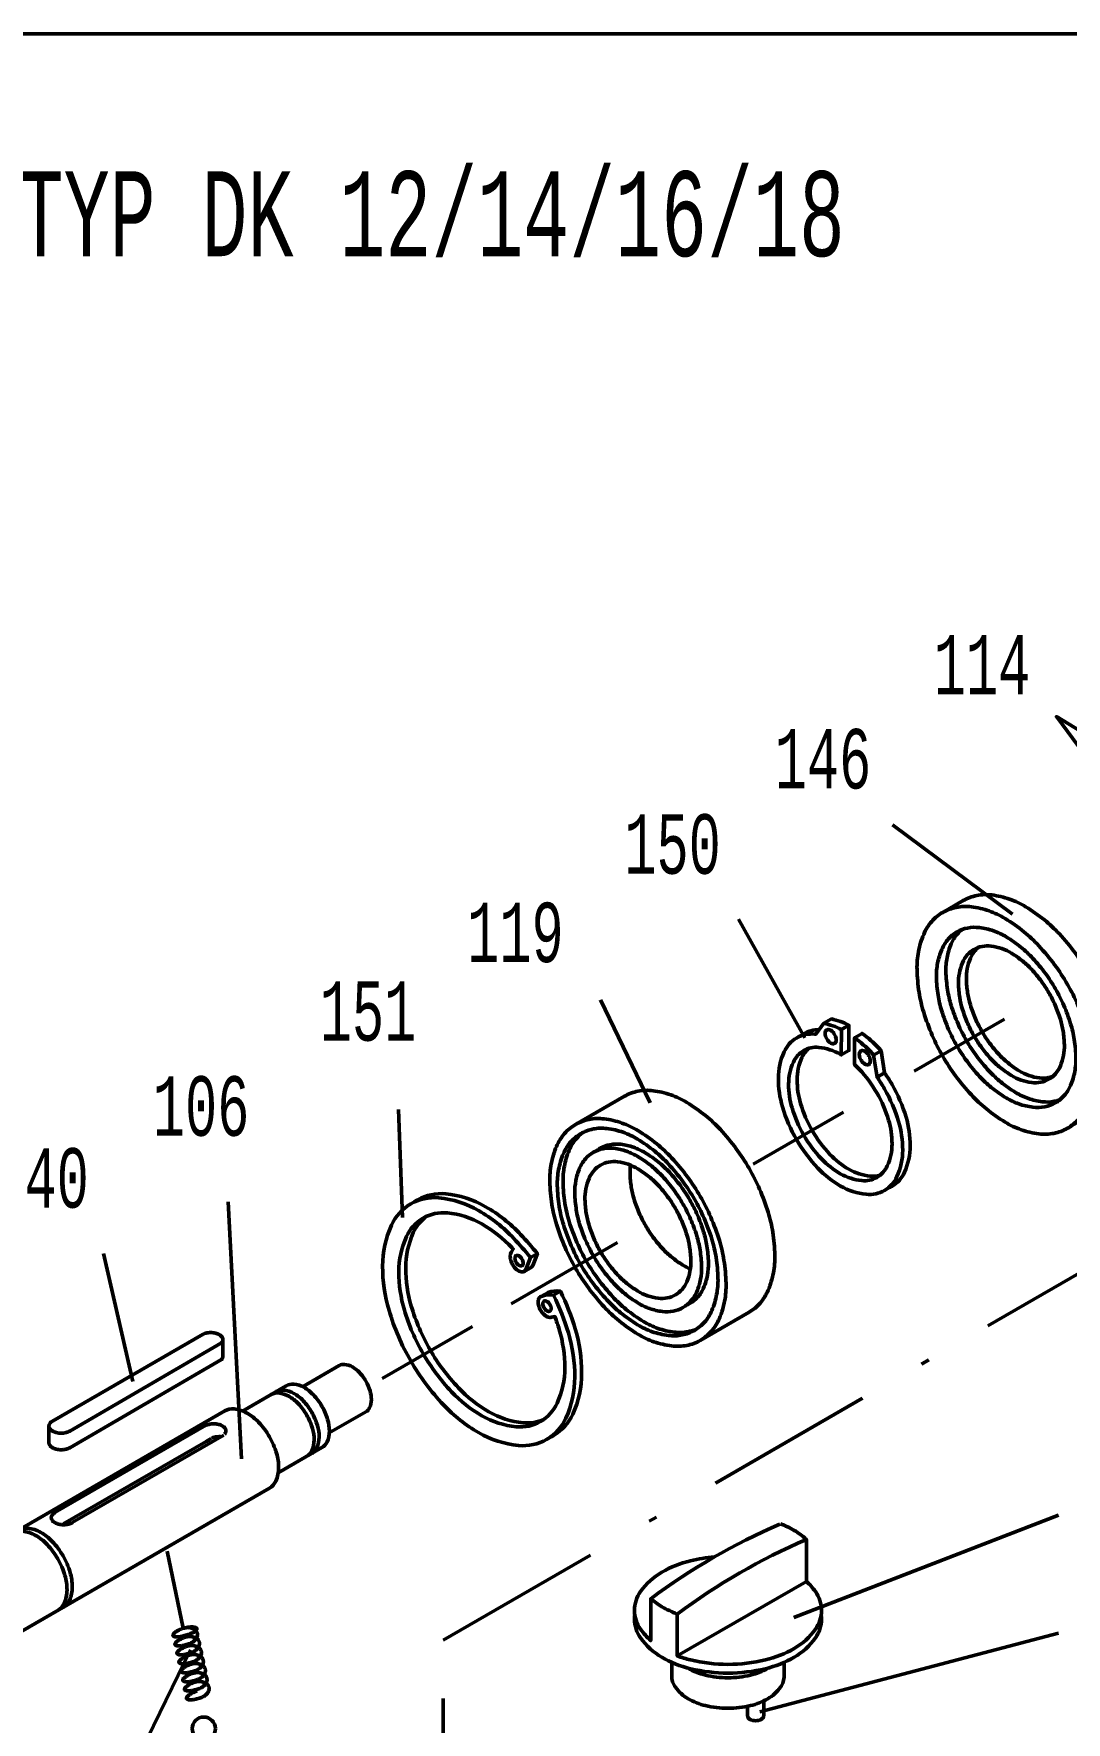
# Model space of a CAD drawing. Extents: x -99 to 181, y -251 to 146.
# Drawn here: x -5.7 to 55, y 46.3 to 145.7 of the extents above; entities that cross this region are included whole.
import ezdxf

# ---------------------------------------------------------------- set-up
doc = ezdxf.new("R2010")
doc.units = 0
doc.linetypes.add('STRICHPUNKT2', pattern=[18.5, 10, -4, 0.5, -4])
doc.layers.get('0').update_dxf_attribs({"linetype": 'CONTINUOUS'})
doc.layers.add('LE_ALL', color=7, linetype='CONTINUOUS', lineweight=50)
doc.layers.add('TXT_ALL', color=7, linetype='CONTINUOUS')
doc.styles.add('MONOTXT', font='monotxt.shx')

# ---------------------------------------------------------------- blocks, each defined once
blk = doc.blocks.new('140_00003', base_point=(4.226, 69.146))
at = {"layer": 'LE_ALL', "color": 2}
for points in [[(4.226, 69.146), (-4.636, 64.027, 0.106617), (-4.801, 63.878, 0.156851), (-4.848, 63.732, 0.156851), (-4.801, 63.586, 0.106617), (-4.636, 63.436, 0.072341), (-4.415, 63.348, 0.058752), (-4.125, 63.314, 0.058752), (-3.835, 63.348, 0.072341), (-3.614, 63.436), (5.313, 68.627, 0.02637), (5.348, 68.671, 0.156851), (5.395, 68.817, 0.156851), (5.348, 68.963, 0.106617), (5.183, 69.112, 0.072341), (4.962, 69.2, 0.058752), (4.672, 69.234, 0.058752), (4.381, 69.2, 0.049715), (4.226, 69.146)], [(-4.848, 63.732), (-4.848, 62.751, 0.156851), (-4.801, 62.606, 0.106617), (-4.636, 62.456, 0.072341), (-4.415, 62.368, 0.058752), (-4.125, 62.334, 0.058752), (-3.835, 62.368, 0.072341), (-3.614, 62.456), (5.313, 67.647, 0.02637), (5.348, 67.691, 0.156851), (5.395, 67.837), (5.395, 68.817)]]:
    blk.add_lwpolyline(points, format="xyb", dxfattribs=at)
blk = doc.blocks.new('ELI_00005', base_point=(-43.87, 36.632))
at = {"layer": 'LE_ALL', "color": 2}
for points in [[(-43.87, 36.632, 0.058572), (-44.02, 36.394, 0.084325), (-44.219, 35.66, 0.070818), (-44.178, 34.76, 0.084461), (-43.528, 33.007, 0.084461), (-42.335, 31.567, 0.070818), (-41.576, 31.082, 0.084325), (-40.841, 30.888, 0.118668), (-40.283, 30.97)], [(-43.66, 36.64, 0.012769), (-43.688, 36.585, 0.084325), (-43.887, 35.852, 0.070818), (-43.846, 34.952, 0.084461), (-43.196, 33.199, 0.084461), (-42.003, 31.759, 0.070818), (-41.244, 31.274, 0.084325), (-40.509, 31.079, 0.057105), (-40.235, 31.086)], [(-43.428, 36.612, 0.064456), (-43.555, 36.043, 0.070818), (-43.514, 35.144, 0.084461), (-42.864, 33.39, 0.084461), (-41.671, 31.951, 0.070818), (-40.912, 31.466, 0.084325), (-40.178, 31.271)], [(-43.171, 36.556, 0.035821), (-43.223, 36.235, 0.070818), (-43.182, 35.335, 0.084461), (-42.532, 33.582, 0.084461), (-41.339, 32.142, 0.070818), (-40.58, 31.657, 0.053653), (-40.119, 31.505)], [(-42.888, 36.46, 0.003662), (-42.891, 36.427, 0.070818), (-42.85, 35.527, 0.084461), (-42.2, 33.774, 0.084461), (-41.007, 32.334, 0.070818), (-40.248, 31.849, 0.019799), (-40.082, 31.781)]]:
    blk.add_lwpolyline(points, format="xyb", dxfattribs=at)
at = {"layer": 'LE_ALL'}
for centre, radius, start, end in [((-41.929, 36.462), 1.204, 141.79702, 145.19101), ((-40.633, 36.209), 2.271, 157.38412, 157.85435), ((-40.068, 32.473), 1.206, -69.22281, -68.13546)]:
    blk.add_arc(centre, radius, start, end, dxfattribs=at)
blk = doc.blocks.new('ELIPS_00006', base_point=(-14.613, 51.371))
at = {"layer": 'LE_ALL', "color": 2}
blk.add_lwpolyline([(-14.613, 51.371, 0.084325), (-14.383, 51.602, 0.154833), (-14.288, 51.9, 0.154833), (-14.383, 52.198, 0.084325), (-14.613, 52.429, 0.070818), (-14.955, 52.606, 0.084461), (-15.745, 52.741, 0.084461), (-16.535, 52.606, 0.070818), (-16.878, 52.429, 0.084325), (-17.108, 52.198, 0.154833), (-17.202, 51.9, 0.154833), (-17.108, 51.602, 0.084325), (-16.878, 51.371, 0.070818), (-16.535, 51.193, 0.084461), (-15.745, 51.059, 0.084461), (-14.956, 51.194, 0.048497), (-14.715, 51.304, 0.022245), (-14.613, 51.371)], format="xyb", dxfattribs=at)
blk = doc.blocks.new('106_00004', base_point=(-44.705, 32.317))
at = {"layer": 'LE_ALL', "color": 2}
for p, q in [((-17.553, 50.569), (-17.632, 50.524)), ((-23.28, 45.257), (-26.395, 43.459))]:
    blk.add_line(p, q, dxfattribs=at)
for points in [[(11.656, 63.323), (13.806, 64.564, 0.156851), (14.03, 64.811, 0.106617), (14.132, 65.285, 0.072341), (14.057, 65.797, 0.058752), (13.806, 66.381, 0.058752), (13.425, 66.891, 0.072341), (13.019, 67.212, 0.106617), (12.558, 67.36, 0.156851), (12.232, 67.29), (10.082, 66.048)], [(8.652, 60.983), (11.225, 62.469, 0.156851), (11.523, 62.798, 0.106617), (11.659, 63.429, 0.072341), (11.56, 64.112, 0.058752), (11.225, 64.891, 0.058752), (10.718, 65.571, 0.072341), (10.176, 65.999, 0.106617), (9.561, 66.196, 0.156851), (9.127, 66.102), (6.554, 64.617)], [(10.33, 61.952, 0.156851), (10.628, 62.281, 0.106617), (10.764, 62.912, 0.072341), (10.665, 63.595, 0.058752), (10.33, 64.374, 0.058752), (9.822, 65.054, 0.072341), (9.281, 65.482, 0.106617), (8.666, 65.679, 0.156851), (8.232, 65.586)], [(10.624, 62.121, 0.156851), (10.922, 62.451, 0.106617), (11.058, 63.082, 0.072341), (10.959, 63.765, 0.058752), (10.624, 64.544, 0.058752), (10.116, 65.224, 0.072341), (9.575, 65.651, 0.106617), (8.96, 65.849, 0.156851), (8.526, 65.755)], [(-6.545, 51.604), (8.132, 60.077, 0.156851), (8.505, 60.489, 0.106617), (8.675, 61.278, 0.072341), (8.551, 62.131, 0.058752), (8.132, 63.105, 0.058752), (7.498, 63.955, 0.072341), (6.821, 64.49, 0.106617), (6.053, 64.737, 0.156851), (5.509, 64.62), (-9.167, 56.146)], [(5.489, 63.258, 0.02637), (5.524, 63.301, 0.156851), (5.571, 63.447, 0.156851), (5.524, 63.593, 0.106617), (5.359, 63.742, 0.072341), (5.138, 63.83, 0.058752), (4.848, 63.864, 0.058752), (4.558, 63.83, 0.049715), (4.403, 63.776), (-4.496, 58.639, 0.106617), (-4.661, 58.49, 0.156851), (-4.707, 58.344, 0.156851), (-4.661, 58.198, 0.106617), (-4.496, 58.049, 0.072341), (-4.275, 57.961, 0.058752), (-3.984, 57.926, 0.058752), (-3.694, 57.961, 0.072341), (-3.473, 58.049), (5.445, 63.198)], [(5.283, 63.104, 0.021559), (5.176, 63.109, 0.058752), (4.885, 63.074, 0.049715), (4.73, 63.021)], [(-4.015, 53.064, 0.156851), (-3.642, 53.476, 0.106617), (-3.472, 54.265, 0.072341), (-3.596, 55.118, 0.058752), (-4.015, 56.092, 0.058752), (-4.649, 56.942, 0.072341), (-5.326, 57.477, 0.106617), (-6.094, 57.724, 0.156851), (-6.638, 57.606)], [(-4.322, 52.887, 0.156851), (-3.949, 53.299, 0.106617), (-3.779, 54.087, 0.072341), (-3.903, 54.941, 0.058752), (-4.322, 55.915, 0.058752), (-4.956, 56.765, 0.072341), (-5.634, 57.299, 0.106617), (-6.402, 57.546, 0.156851), (-6.945, 57.429)], [(-8.558, 49.909), (-7.115, 50.742, 0.156851), (-6.677, 51.227, 0.106617), (-6.477, 52.154, 0.072341), (-6.623, 53.157, 0.058752), (-7.115, 54.303, 0.058752), (-7.861, 55.302, 0.072341), (-8.657, 55.93, 0.106617), (-9.56, 56.22, 0.156851), (-10.198, 56.083), (-12.004, 55.04)], [(-7.464, 50.541, 0.156851), (-7.026, 51.025, 0.106617), (-6.826, 51.952, 0.072341), (-6.972, 52.956, 0.058752), (-7.464, 54.101, 0.058752), (-8.21, 55.1, 0.072341), (-9.006, 55.728, 0.106617), (-9.909, 56.019, 0.156851), (-10.548, 55.881)], [(-17.519, 43.52), (-9.552, 48.119, 0.156851), (-8.996, 48.733, 0.106617), (-8.743, 49.908, 0.072341), (-8.928, 51.18, 0.058752), (-9.552, 52.631, 0.058752), (-10.497, 53.897, 0.072341), (-11.505, 54.693, 0.106617), (-12.65, 55.061, 0.156851), (-13.459, 54.887), (-21.405, 50.299)], [(-8.989, 48.749, 0.073575), (-8.785, 49.065, 0.106617), (-8.545, 50.182, 0.072341), (-8.72, 51.39, 0.058752), (-9.313, 52.769, 0.058752), (-10.211, 53.971, 0.072341), (-11.169, 54.728, 0.106617), (-12.256, 55.077, 0.073575), (-12.632, 55.059)], [(-26.147, 35.534), (-25.46, 35.931), (-21.658, 38.126, 0.156851), (-20.732, 39.148, 0.106617), (-20.31, 41.105, 0.072341), (-20.618, 43.224, 0.058752), (-21.658, 45.641, 0.058752), (-23.232, 47.751, 0.072341), (-24.912, 49.077, 0.106617), (-26.819, 49.69, 0.156851), (-28.167, 49.399), (-32.656, 46.808, 0.156851), (-33.581, 45.786, 0.083227), (-33.983, 44.268)], [(-20.313, 41.319), (-18.239, 42.547, 0.156851), (-17.614, 43.236, 0.106617), (-17.33, 44.556, 0.072341), (-17.538, 45.985, 0.058752), (-18.239, 47.615, 0.058752), (-19.3, 49.038, 0.072341), (-20.434, 49.932, 0.106617), (-21.719, 50.346, 0.156851), (-22.628, 50.15), (-24.703, 48.952)], [(-18.987, 42.115, 0.156851), (-18.363, 42.804, 0.106617), (-18.078, 44.124, 0.072341), (-18.286, 45.553, 0.058752), (-18.987, 47.183, 0.058752), (-20.048, 48.606, 0.072341), (-21.182, 49.5, 0.106617), (-22.468, 49.914, 0.156851), (-23.377, 49.718)], [(-18.713, 42.273, 0.156851), (-18.089, 42.962, 0.106617), (-17.804, 44.282, 0.072341), (-18.012, 45.711, 0.058752), (-18.713, 47.342, 0.058752), (-19.775, 48.764, 0.072341), (-20.908, 49.658, 0.106617), (-22.194, 50.072, 0.156851), (-23.103, 49.876)], [(-29.31, 48.739), (-23.28, 45.257, 0.048067), (-24.606, 46.957, 0.072341), (-26.287, 48.283, 0.106617), (-28.193, 48.897, 0.156851), (-29.541, 48.606)], [(-27.865, 36.259), (-26.395, 35.411, 0.030808), (-26.147, 35.534, 0.156851), (-25.221, 36.556, 0.106617), (-24.799, 38.514, 0.072341), (-25.107, 40.632, 0.058752), (-26.147, 43.05, 0.010655), (-26.395, 43.459), (-32.478, 46.971)], [(-32.69, 33.457), (-26.946, 36.797, 0.156851), (-26.235, 37.582, 0.106617), (-25.91, 39.086, 0.072341), (-26.147, 40.713, 0.058752), (-26.946, 42.57, 0.058752), (-28.155, 44.191, 0.072341), (-29.446, 45.21, 0.106617), (-30.911, 45.681, 0.156851), (-31.946, 45.457), (-37.84, 42.033)], [(-33.806, 33.185), (-33.578, 33.184, 0.122777), (-32.773, 33.415, 0.156851), (-32.062, 34.2, 0.106617), (-31.738, 35.704, 0.072341), (-31.974, 37.331, 0.058752), (-32.773, 39.188, 0.058752), (-33.982, 40.809, 0.072341), (-35.273, 41.828, 0.106617), (-36.738, 42.299, 0.156851), (-37.774, 42.075, 0.122777), (-38.376, 41.494), (-38.553, 41.276)], [(-35.937, 31.704, 0.079113), (-35.429, 31.899, 0.156851), (-34.718, 32.684, 0.106617), (-34.394, 34.188, 0.072341), (-34.631, 35.815, 0.058752), (-35.429, 37.672, 0.058752), (-36.638, 39.293, 0.072341), (-37.929, 40.312, 0.106617), (-39.394, 40.783, 0.156851), (-40.43, 40.559, 0.079113), (-40.852, 40.217)], [(-35.022, 32.225, 0.075827), (-34.536, 32.415, 0.156851), (-33.825, 33.2, 0.106617), (-33.5, 34.704, 0.072341), (-33.737, 36.331, 0.058752), (-34.536, 38.188, 0.058752), (-35.745, 39.809, 0.072341), (-37.036, 40.827, 0.106617), (-38.501, 41.298, 0.156851), (-39.536, 41.075, 0.075827), (-39.944, 40.749)], [(-33.559, 34.326, 0.029627), (-33.482, 34.471, 0.106617), (-33.222, 35.676, 0.072341), (-33.412, 36.98, 0.058752), (-34.052, 38.468, 0.058752), (-35.02, 39.766, 0.072341), (-36.055, 40.582, 0.106617), (-37.228, 40.959, 0.029627), (-37.392, 40.966)], [(-36.894, 31.162, 0.082922), (-36.36, 31.361, 0.156851), (-35.649, 32.147, 0.106617), (-35.324, 33.65, 0.072341), (-35.561, 35.278, 0.058752), (-36.36, 37.135, 0.058752), (-37.569, 38.756, 0.072341), (-38.86, 39.774, 0.106617), (-40.325, 40.245, 0.156851), (-41.36, 40.022, 0.082922), (-41.8, 39.66)], [(-38.909, 30.013, 0.088677), (-38.337, 30.22, 0.156851), (-37.625, 31.005, 0.106617), (-37.301, 32.509, 0.072341), (-37.538, 34.137, 0.058752), (-38.337, 35.994, 0.058752), (-39.546, 37.614, 0.072341), (-40.837, 38.633, 0.106617), (-42.301, 39.104, 0.156851), (-43.337, 38.881, 0.088677), (-43.802, 38.488)], [(-37.885, 30.596, 0.085538), (-37.334, 30.799, 0.156851), (-36.622, 31.584, 0.106617), (-36.298, 33.088, 0.072341), (-36.535, 34.716, 0.058752), (-37.334, 36.573, 0.058752), (-38.542, 38.193, 0.072341), (-39.834, 39.212, 0.106617), (-41.298, 39.683, 0.156851), (-42.334, 39.46, 0.085538), (-42.785, 39.084)], [(-41.635, 29.705), (-40.61, 29.423, 0.013766), (-40.41, 29.397, 0.156851), (-39.375, 29.621, 0.156851), (-38.664, 30.406, 0.106617), (-38.339, 31.91, 0.072341), (-38.576, 33.537, 0.058752), (-39.375, 35.395, 0.058752), (-40.584, 37.015, 0.072341), (-41.875, 38.034, 0.106617), (-43.339, 38.505, 0.156851), (-44.375, 38.281, 0.156851), (-45.086, 37.496, 0.020143), (-45.196, 37.224), (-45.446, 36.293)], [(-44.705, 32.317, 0.058752), (-43.683, 30.948, 0.072341), (-42.592, 30.087, 0.106617), (-41.355, 29.689, 0.156851), (-40.48, 29.878, 0.156851), (-39.879, 30.541, 0.106617), (-39.605, 31.812, 0.072341), (-39.805, 33.187, 0.058752), (-40.48, 34.757, 0.058752), (-41.501, 36.126, 0.072341), (-42.592, 36.987, 0.106617), (-43.83, 37.385, 0.156851), (-44.705, 37.196, 0.156851), (-45.306, 36.532, 0.106617), (-45.58, 35.262, 0.072341), (-45.38, 33.886, 0.058752), (-44.705, 32.317)], [(-44.33, 32.407, 0.058752), (-43.477, 31.265, 0.072341), (-42.567, 30.546, 0.106617), (-41.534, 30.214, 0.156851), (-40.804, 30.372, 0.156851), (-40.303, 30.925, 0.106617), (-40.074, 31.985, 0.072341), (-40.241, 33.133, 0.058752), (-40.804, 34.442, 0.058752), (-41.656, 35.585, 0.072341), (-42.567, 36.303, 0.106617), (-43.599, 36.635, 0.156851), (-44.33, 36.478, 0.156851), (-44.831, 35.924, 0.106617), (-45.06, 34.864, 0.072341), (-44.893, 33.716, 0.058752), (-44.33, 32.407)], [(-42.118, 36.002, 0.038638), (-41.987, 35.394, 0.058752), (-41.424, 34.085, 0.058752), (-40.571, 32.942, 0.038638), (-40.11, 32.525)]]:
    blk.add_lwpolyline(points, format="xyb", dxfattribs=at)
blk.add_lwpolyline([(-4.014, 57.97), (4.403, 62.829), (4.697, 62.999)], dxfattribs=at)
for centre, radius, start, end in [((-17.254, 51.006), 0.688, 144.34246, 150.30743), ((-14.262, 51.249), 0.688, 34.27384, 35.6558), ((-15.106, 45.062), 0.13, -130.72901, -66.47928)]:
    blk.add_arc(centre, radius, start, end, dxfattribs=at)
for name, p in [('ELIPS_00006', (-14.613, 51.371)), ('ELI_00005', (-43.87, 36.632))]:
    blk.add_blockref(name, p)
blk = doc.blocks.new('DK12_4_00002', base_point=(90.112, 110.069))
at = {"layer": 'LE_ALL', "color": 2}
blk.add_lwpolyline([(65.715, 98.596), (54.453, 105.478), (61.158, 96.409)], dxfattribs=at)
for name, p in [('140_00003', (4.226, 69.146)), ('106_00004', (-44.705, 32.317))]:
    blk.add_blockref(name, p)
at = {"layer": 'TXT_ALL', "style": 'MONOTXT', "width": 0.625}
blk.add_text('DIAMANT-KERNBOHRMASCHINE TYP DK 12/14/16/18', height=5, dxfattribs=at).set_placement((-74.298, 132.571))
at = {"layer": 'TXT_ALL', "color": 2, "style": 'MONOTXT', "width": 0.625}
blk.add_text('114', height=3.5, dxfattribs=at).set_placement((47.233, 106.785))
blk = doc.blocks.new('151_00015', base_point=(24.298, 70.686))
at = {"layer": 'LE_ALL', "color": 2}
for points in [[(16.656, 76.912, -0.021163), (16.854, 77.037, -0.156851), (18.511, 77.395, -0.106617), (20.854, 76.641, -0.072341), (22.919, 75.011, -0.016615), (23.904, 73.88), (23.499, 73.646, 0.016615), (22.514, 74.777, 0.072341), (20.448, 76.407, 0.106617), (18.105, 77.161, 0.156851), (16.449, 76.803, 0.156851), (15.311, 75.547, 0.106617), (14.792, 73.141, 0.072341), (15.171, 70.537, 0.058752), (16.449, 67.566, 0.058752), (18.383, 64.974, 0.072341), (20.448, 63.344, 0.106617), (22.791, 62.59, 0.156851), (24.448, 62.948, 0.156851), (25.586, 64.204, 0.106617), (26.105, 66.61, 0.072341), (25.726, 69.214, 0.043245), (24.852, 71.432, 0.130098), (24.133, 71.363, 0.049247), (24.09, 71.344, 0.156851), (23.993, 71.236, 0.106617), (23.948, 71.03, 0.072341), (23.981, 70.806, 0.058752), (24.09, 70.551, 0.058752), (24.256, 70.329, 0.072341), (24.434, 70.189, 0.106617), (24.635, 70.124, 0.100613), (24.729, 70.134), (24.937, 70.175, -0.016876), (25.192, 69.411, -0.072341), (25.519, 67.162, -0.106617), (25.071, 65.084, -0.156851), (24.089, 64, -0.156851), (22.658, 63.691, -0.106617), (20.634, 64.342, -0.072341), (18.85, 65.749, -0.058752), (17.18, 67.988, -0.058752), (16.076, 70.554, -0.072341), (15.749, 72.803, -0.106617), (16.197, 74.881, -0.156851), (17.18, 75.966, -0.156851), (18.611, 76.274, -0.106617), (20.634, 75.624, -0.072341), (22.418, 74.216, -0.001866), (22.479, 74.151), (22.377, 73.962, 0.057757), (22.349, 73.915, 0.106617), (22.304, 73.709, 0.072341), (22.337, 73.485, 0.058752), (22.446, 73.23, 0.058752), (22.612, 73.008, 0.072341), (22.789, 72.868, 0.106617), (22.991, 72.803, 0.156851), (23.133, 72.834, 0.156851), (23.23, 72.942, 0.000684), (23.234, 72.949), (23.499, 73.646)], [(17.388, 76.073, 0.131828), (16.602, 75.115, 0.106617), (16.154, 73.037, 0.072341), (16.481, 70.788, 0.058752), (17.585, 68.222, 0.058752), (19.255, 65.983, 0.072341), (21.04, 64.576, 0.106617), (23.063, 63.925, 0.131828), (24.286, 64.126)], [(22.654, 73.365, 0.058752), (22.737, 73.253, 0.072341), (22.825, 73.183, 0.106617), (22.926, 73.151, 0.156851), (22.997, 73.166, 0.156851), (23.046, 73.22, 0.106617), (23.068, 73.324, 0.072341), (23.052, 73.435, 0.058752), (22.997, 73.563, 0.058752), (22.914, 73.674, 0.072341), (22.825, 73.744, 0.106617), (22.725, 73.776, 0.156851), (22.654, 73.761, 0.156851), (22.605, 73.707, 0.106617), (22.583, 73.604, 0.072341), (22.599, 73.492, 0.058752), (22.654, 73.365)], [(23.124, 72.824), (23.455, 73.015, 0.109564), (23.639, 73.183), (23.904, 73.88)], [(25.258, 71.666, 0.130098), (24.538, 71.597), (24.141, 71.368)], [(24.646, 63.073, 0.021163), (24.853, 63.182, 0.156851), (25.991, 64.438, 0.106617), (26.51, 66.844, 0.072341), (26.132, 69.448, 0.043245), (25.258, 71.666), (24.852, 71.432)], [(24.298, 70.686, 0.058752), (24.381, 70.574, 0.072341), (24.47, 70.504, 0.106617), (24.57, 70.472, 0.156851), (24.641, 70.487, 0.156851), (24.69, 70.541, 0.106617), (24.712, 70.644, 0.072341), (24.696, 70.756, 0.058752), (24.641, 70.884, 0.058752), (24.558, 70.995, 0.072341), (24.47, 71.065, 0.106617), (24.369, 71.097, 0.156851), (24.298, 71.082, 0.156851), (24.249, 71.028, 0.106617), (24.227, 70.925, 0.072341), (24.243, 70.813, 0.058752), (24.298, 70.686)]]:
    blk.add_lwpolyline(points, format="xyb", dxfattribs=at)
blk = doc.blocks.new('135_00016', base_point=(3.888, 48.138))
at = {"layer": 'LE_ALL', "color": 2}
for points in [[(3.497, 51.516, 0.041626), (3.696, 51.611, 0.08357), (3.85, 51.739, 0.241642), (3.867, 51.81, 0.241642), (3.82, 51.865, 0.08357), (3.624, 51.908, 0.041626), (3.403, 51.901, 0.030633), (3.109, 51.848, 0.001972), (3.09, 51.843, 0.001972), (3.072, 51.837, 0.030633), (2.794, 51.723, 0.041626), (2.604, 51.611, 0.08357), (2.462, 51.47, 0.241642), (2.452, 51.398, 0.241642), (2.504, 51.347, 0.08357), (2.703, 51.321, 0.041626), (2.922, 51.348, 0.030633), (3.211, 51.427, 0.030633), (3.497, 51.516)], [(3.206, 51.315, 0.001972), (3.188, 51.309, 0.030633), (2.911, 51.195, 0.041626), (2.721, 51.083, 0.08357), (2.579, 50.941, 0.241642), (2.568, 50.869, 0.241642), (2.621, 50.818, 0.08357), (2.82, 50.793, 0.041626), (3.039, 50.82, 0.030633), (3.328, 50.899, 0.067786), (3.584, 51.002, 0.081471), (3.773, 51.154, 0.10696), (3.886, 51.355, 0.136229), (3.892, 51.538, 0.136229), (3.803, 51.697, 0.10696), (3.609, 51.823, 0.081471), (3.372, 51.872, 0.069569), (3.09, 51.843, 0.008733), (3.055, 51.834)], [(3.323, 50.786, 0.001972), (3.305, 50.78, 0.030633), (3.028, 50.667, 0.041626), (2.838, 50.554, 0.08357), (2.696, 50.413, 0.241642), (2.685, 50.341, 0.241642), (2.737, 50.29, 0.08357), (2.936, 50.265, 0.041626), (3.155, 50.291, 0.030633), (3.444, 50.37, 0.067786), (3.701, 50.473, 0.081471), (3.889, 50.626, 0.10696), (4.003, 50.827, 0.136229), (4.009, 51.009, 0.136229), (3.92, 51.169, 0.10696), (3.726, 51.295, 0.081471), (3.488, 51.343, 0.069569), (3.206, 51.315, 0.008733), (3.172, 51.306)], [(3.44, 50.258, 0.001972), (3.421, 50.252, 0.030633), (3.144, 50.138, 0.041626), (2.954, 50.026, 0.08357), (2.812, 49.884, 0.241642), (2.802, 49.812, 0.241642), (2.854, 49.762, 0.08357), (3.053, 49.736, 0.041626), (3.272, 49.763, 0.030633), (3.561, 49.842, 0.067786), (3.817, 49.945, 0.081471), (4.006, 50.097, 0.10696), (4.12, 50.298, 0.136229), (4.125, 50.481, 0.136229), (4.036, 50.64, 0.10696), (3.843, 50.766, 0.081471), (3.605, 50.815, 0.069569), (3.323, 50.786, 0.008733), (3.288, 50.777)], [(3.556, 49.729, 0.001972), (3.538, 49.723, 0.030633), (3.261, 49.61, 0.041626), (3.071, 49.497, 0.08357), (2.929, 49.356, 0.241642), (2.918, 49.284, 0.241642), (2.971, 49.233, 0.08357), (3.169, 49.208, 0.041626), (3.388, 49.235, 0.030633), (3.677, 49.313, 0.067786), (3.934, 49.416, 0.081471), (4.122, 49.569, 0.10696), (4.236, 49.77, 0.136229), (4.242, 49.952, 0.136229), (4.153, 50.112, 0.10696), (3.959, 50.238, 0.081471), (3.722, 50.286, 0.069569), (3.44, 50.258, 0.008733), (3.405, 50.249)], [(3.673, 49.201, 0.001972), (3.655, 49.195, 0.030633), (3.377, 49.081, 0.041626), (3.187, 48.969, 0.08357), (3.045, 48.828, 0.241642), (3.035, 48.755, 0.241642), (3.087, 48.705, 0.08357), (3.286, 48.679, 0.041626), (3.505, 48.706, 0.030633), (3.794, 48.785, 0.067786), (4.05, 48.888, 0.081471), (4.239, 49.04, 0.10696), (4.353, 49.241, 0.136229), (4.359, 49.424, 0.136229), (4.27, 49.583, 0.10696), (4.076, 49.709, 0.081471), (3.838, 49.758, 0.069569), (3.556, 49.729, 0.008733), (3.522, 49.72)], [(3.771, 48.666, 0.001972), (3.753, 48.66, 0.030633), (3.476, 48.547, 0.041626), (3.286, 48.434, 0.08357), (3.144, 48.293, 0.241642), (3.133, 48.221, 0.241642), (3.185, 48.17, 0.08357), (3.384, 48.145, 0.041626), (3.603, 48.171, 0.030633), (3.892, 48.25, 0.067786), (4.149, 48.353, 0.081471), (4.337, 48.506, 0.10696), (4.451, 48.707, 0.136229), (4.457, 48.889, 0.136229), (4.368, 49.049, 0.10696), (4.174, 49.175, 0.081471), (3.937, 49.223, 0.069569), (3.655, 49.195, 0.008733), (3.62, 49.186)], [(3.888, 48.138, 0.001972), (3.869, 48.132, 0.030633), (3.592, 48.018, 0.041626), (3.402, 47.906, 0.08357), (3.26, 47.764, 0.241642), (3.25, 47.692, 0.241642), (3.302, 47.642, 0.08357), (3.501, 47.616, 0.041626), (3.72, 47.643, 0.030633), (4.009, 47.722, 0.067786), (4.265, 47.825, 0.081471), (4.454, 47.977, 0.10696), (4.568, 48.178, 0.136229), (4.574, 48.361, 0.136229), (4.484, 48.52, 0.10696), (4.291, 48.646, 0.081471), (4.053, 48.695, 0.069569), (3.771, 48.666, 0.008733), (3.737, 48.657)]]:
    blk.add_lwpolyline(points, format="xyb", dxfattribs=at)
blk = doc.blocks.new('137_00017', base_point=(2.932, 51.865))
at = {"layer": 'LE_ALL', "color": 2}
blk.add_circle((4.27, 45.925), 0.682, dxfattribs=at)
blk = doc.blocks.new('146_00021', base_point=(55.102, 81.253))
at = {"layer": 'LE_ALL', "color": 2}
for points in [[(55.102, 81.253, -0.083138), (54.308, 80.956, -0.079165), (53.419, 80.926, -0.052648), (52.38, 81.169, -0.053743), (51.434, 81.616, -0.032425), (50.329, 82.396, -0.036434), (49.449, 83.218, -0.027049), (48.521, 84.338, -0.028593), (47.766, 85.488, -0.028593), (47.148, 86.717, -0.027049), (46.642, 88.08, -0.036434), (46.369, 89.253, -0.032425), (46.247, 90.601, -0.053743), (46.332, 91.643, -0.052648), (46.642, 92.665, -0.079165), (47.112, 93.42, -0.083138), (47.766, 93.959, -0.083138), (48.56, 94.255, -0.079165), (49.449, 94.285, -0.052648), (50.489, 94.043, -0.053743), (51.434, 93.595, -0.032425), (52.54, 92.816, -0.036434), (53.419, 91.993, -0.027049), (54.347, 90.874, -0.028593), (55.102, 89.723, -0.028593), (55.721, 88.495, -0.027049), (56.227, 87.131, -0.036434), (56.499, 85.958, -0.032425), (56.621, 84.611, -0.053743), (56.536, 83.569, -0.052648), (56.227, 82.547, -0.079165), (55.756, 81.792, -0.083138), (55.102, 81.253), (56.308, 81.949, 0.083138), (56.962, 82.488, 0.079165), (57.432, 83.243, 0.052648), (57.742, 84.265, 0.053743), (57.827, 85.307, 0.032425), (57.705, 86.654, 0.036434), (57.432, 87.827, 0.027049), (56.926, 89.191, 0.028593), (56.308, 90.419, 0.028593), (55.553, 91.57, 0.027049), (54.625, 92.689, 0.036434), (53.745, 93.512, 0.032425), (52.64, 94.291, 0.053743), (51.694, 94.739, 0.052648), (50.655, 94.981, 0.079165), (49.766, 94.951, 0.083138), (48.972, 94.655), (47.766, 93.959)], [(49.222, 93.039, 0.083138), (48.594, 92.805, 0.083138), (48.077, 92.378, 0.079165), (47.705, 91.781, 0.052648), (47.46, 90.973, 0.053743), (47.392, 90.148, 0.032425), (47.489, 89.083, 0.036434), (47.705, 88.155, 0.027049), (48.105, 87.076, 0.028593), (48.594, 86.104, 0.028593), (49.191, 85.194, 0.027049), (49.925, 84.308, 0.036434), (50.621, 83.658, 0.032425), (51.496, 83.041, 0.053743), (52.244, 82.687, 0.052648), (53.066, 82.495, 0.079165), (53.769, 82.519, 0.083138), (54.397, 82.754, 0.083138), (54.914, 83.18, 0.079165), (55.287, 83.777, 0.052648), (55.531, 84.586, 0.053743), (55.599, 85.41, 0.032425), (55.502, 86.476, 0.036434), (55.287, 87.404, 0.027049), (54.887, 88.482, 0.028593), (54.397, 89.454, 0.028593), (53.8, 90.364, 0.027049), (53.066, 91.25, 0.036434), (52.37, 91.901, 0.032425), (51.496, 92.517, 0.053743), (50.748, 92.871, 0.052648), (49.925, 93.063, 0.079165), (49.222, 93.039)], [(48.885, 92.943, 0.043246), (48.633, 92.699, 0.079165), (48.261, 92.102, 0.052648), (48.016, 91.294, 0.053743), (47.949, 90.469, 0.032425), (48.046, 89.404, 0.036434), (48.261, 88.476, 0.027049), (48.661, 87.397, 0.028593), (49.151, 86.425, 0.028593), (49.748, 85.515, 0.027049), (50.482, 84.63, 0.036434), (51.178, 83.979, 0.032425), (52.052, 83.362, 0.053743), (52.8, 83.008, 0.052648), (53.622, 82.816, 0.079165), (54.326, 82.84, 0.043246), (54.663, 82.936)], [(50.078, 91.954, 0.083138), (49.601, 91.775, 0.083138), (49.209, 91.452, 0.079165), (48.926, 90.998, 0.052648), (48.74, 90.384, 0.053743), (48.689, 89.758, 0.032425), (48.762, 88.949, 0.036434), (48.926, 88.244, 0.027049), (49.23, 87.425, 0.028593), (49.601, 86.687, 0.028593), (50.055, 85.996, 0.027049), (50.612, 85.324, 0.036434), (51.141, 84.83, 0.032425), (51.805, 84.361, 0.053743), (52.373, 84.093, 0.052648), (52.997, 83.947, 0.079165), (53.531, 83.965, 0.083138), (54.008, 84.143, 0.083138), (54.401, 84.467, 0.079165), (54.683, 84.92, 0.052648), (54.869, 85.534, 0.053743), (54.921, 86.16, 0.032425), (54.847, 86.97, 0.036434), (54.683, 87.674, 0.027049), (54.38, 88.493, 0.028593), (54.008, 89.231, 0.028593), (53.555, 89.922, 0.027049), (52.997, 90.595, 0.036434), (52.469, 91.089, 0.032425), (51.805, 91.557, 0.053743), (51.237, 91.826, 0.052648), (50.612, 91.972, 0.079165), (50.078, 91.954)], [(49.845, 91.889, 0.039331), (49.672, 91.719, 0.079165), (49.39, 91.266, 0.052648), (49.204, 90.652, 0.053743), (49.152, 90.026, 0.032425), (49.226, 89.217, 0.036434), (49.39, 88.512, 0.027049), (49.693, 87.693, 0.028593), (50.065, 86.955, 0.028593), (50.519, 86.264, 0.027049), (51.076, 85.591, 0.036434), (51.604, 85.097, 0.032425), (52.268, 84.629, 0.053743), (52.836, 84.36, 0.052648), (53.461, 84.214, 0.079165), (53.995, 84.233, 0.039331), (54.228, 84.297)]]:
    blk.add_lwpolyline(points, format="xyb", dxfattribs=at)
blk = doc.blocks.new('119_00022', base_point=(33.49, 68.774))
at = {"layer": 'LE_ALL', "color": 2}
for points in [[(33.49, 68.774), (36.363, 70.433, 0.083138), (37.017, 70.972, 0.079165), (37.487, 71.727, 0.052648), (37.797, 72.748, 0.053743), (37.882, 73.791, 0.032425), (37.76, 75.138, 0.036434), (37.487, 76.311, 0.027049), (36.981, 77.674, 0.028593), (36.363, 78.903, 0.028593), (35.608, 80.053, 0.027049), (34.68, 81.173, 0.036434), (33.8, 81.996, 0.032425), (32.695, 82.775, 0.053743), (31.749, 83.223, 0.052648), (30.71, 83.465, 0.079165), (29.821, 83.435, 0.083138), (29.027, 83.139), (26.154, 81.48, 0.083138), (25.5, 80.941, 0.079165), (25.029, 80.186, 0.052648), (24.72, 79.164, 0.053743), (24.635, 78.122, 0.032425), (24.757, 76.774, 0.036434), (25.029, 75.602, 0.027049), (25.535, 74.238, 0.028593), (26.154, 73.009, 0.028593), (26.909, 71.859, 0.027049), (27.837, 70.739, 0.036434), (28.716, 69.917, 0.032425), (29.822, 69.137, 0.053743), (30.767, 68.69, 0.052648), (31.807, 68.447, 0.079165), (32.696, 68.477, 0.083138), (33.49, 68.774, 0.083138), (34.144, 69.313, 0.079165), (34.614, 70.068, 0.052648), (34.924, 71.09, 0.053743), (35.009, 72.132, 0.032425), (34.887, 73.479, 0.036434), (34.614, 74.652, 0.027049), (34.108, 76.016, 0.028593), (33.49, 77.244, 0.028593), (32.735, 78.395, 0.027049), (31.807, 79.514, 0.036434), (30.927, 80.337, 0.032425), (29.822, 81.116, 0.053743), (28.876, 81.564, 0.052648), (27.837, 81.807, 0.079165), (26.948, 81.776, 0.083138), (26.154, 81.48)], [(27.186, 81.212, 0.083138), (26.462, 80.942, 0.083138), (25.866, 80.45, 0.079165), (25.437, 79.762, 0.052648), (25.155, 78.831, 0.053743), (25.077, 77.881, 0.032425), (25.189, 76.653, 0.036434), (25.437, 75.584, 0.027049), (25.898, 74.341, 0.028593), (26.462, 73.221, 0.028593), (27.15, 72.173, 0.027049), (27.996, 71.152, 0.036434), (28.798, 70.403, 0.032425), (29.805, 69.692, 0.053743), (30.667, 69.284, 0.052648), (31.615, 69.063, 0.079165), (32.425, 69.09, 0.083138), (33.148, 69.361, 0.083138), (33.744, 69.852, 0.079165), (34.173, 70.54, 0.052648), (34.455, 71.472, 0.053743), (34.533, 72.422, 0.032425), (34.422, 73.65, 0.036434), (34.173, 74.719, 0.027049), (33.712, 75.961, 0.028593), (33.148, 77.082, 0.028593), (32.46, 78.13, 0.027049), (31.615, 79.151, 0.036434), (30.813, 79.9, 0.032425), (29.805, 80.611, 0.053743), (28.944, 81.018, 0.052648), (27.996, 81.24, 0.079165), (27.186, 81.212)], [(26.561, 80.979, 0.052604), (26.202, 80.645, 0.079165), (25.773, 79.957, 0.052648), (25.491, 79.025, 0.053743), (25.414, 78.075, 0.032425), (25.525, 76.847, 0.036434), (25.773, 75.778, 0.027049), (26.234, 74.535, 0.028593), (26.798, 73.415, 0.028593), (27.486, 72.367, 0.027049), (28.332, 71.346, 0.036434), (29.134, 70.597, 0.032425), (30.141, 69.886, 0.053743), (31.003, 69.478, 0.052648), (31.951, 69.257, 0.079165), (32.761, 69.285, 0.052604), (33.23, 69.428)], [(27.77, 80.054, 0.083138), (27.199, 79.841, 0.083138), (26.729, 79.453, 0.079165), (26.391, 78.91, 0.052648), (26.168, 78.176, 0.053743), (26.107, 77.426, 0.032425), (26.195, 76.458, 0.036434), (26.391, 75.615, 0.027049), (26.755, 74.634, 0.028593), (27.199, 73.751, 0.028593), (27.742, 72.924, 0.027049), (28.409, 72.119, 0.036434), (29.042, 71.528, 0.032425), (29.836, 70.967, 0.053743), (30.516, 70.645, 0.052648), (31.263, 70.471, 0.079165), (31.903, 70.493, 0.083138), (32.473, 70.706, 0.083138), (32.943, 71.094, 0.079165), (33.282, 71.636, 0.052648), (33.504, 72.371, 0.053743), (33.566, 73.12, 0.032425), (33.478, 74.089, 0.036434), (33.282, 74.932, 0.027049), (32.918, 75.912, 0.028593), (32.473, 76.796, 0.028593), (31.931, 77.623, 0.027049), (31.263, 78.428, 0.036434), (30.631, 79.019, 0.032425), (29.836, 79.579, 0.053743), (29.157, 79.901, 0.052648), (28.409, 80.076, 0.079165), (27.77, 80.054)], [(32.577, 70.801, 0.045416), (32.881, 70.941, 0.083138), (33.351, 71.329, 0.079165), (33.689, 71.872, 0.052648), (33.912, 72.606, 0.053743), (33.973, 73.356, 0.032425), (33.885, 74.324, 0.036434), (33.689, 75.167, 0.027049), (33.326, 76.148, 0.028593), (32.881, 77.031, 0.028593), (32.338, 77.858, 0.027049), (31.671, 78.663, 0.036434), (31.039, 79.254, 0.032425), (30.244, 79.815, 0.053743), (29.564, 80.137, 0.052648), (28.817, 80.311, 0.079165), (28.178, 80.289, 0.083138), (27.607, 80.076, 0.045416), (27.334, 79.883)], [(28.095, 79.261, 0.083138), (27.618, 79.082, 0.083138), (27.225, 78.759, 0.079165), (26.943, 78.305, 0.052648), (26.757, 77.691, 0.053743), (26.705, 77.065, 0.032425), (26.779, 76.256, 0.036434), (26.943, 75.551, 0.027049), (27.246, 74.732, 0.028593), (27.618, 73.994, 0.028593), (28.072, 73.303, 0.027049), (28.629, 72.631, 0.036434), (29.157, 72.137, 0.032425), (29.821, 71.668, 0.053743), (30.389, 71.4, 0.052648), (31.014, 71.254, 0.079165), (31.548, 71.272, 0.083138), (32.025, 71.45, 0.083138), (32.417, 71.774, 0.079165), (32.7, 72.227, 0.052648), (32.886, 72.841, 0.053743), (32.937, 73.467, 0.032425), (32.864, 74.276, 0.036434), (32.7, 74.981, 0.027049), (32.396, 75.8, 0.028593), (32.025, 76.538, 0.028593), (31.571, 77.229, 0.027049), (31.014, 77.902, 0.036434), (30.485, 78.396, 0.032425), (29.821, 78.864, 0.053743), (29.253, 79.133, 0.052648), (28.629, 79.279, 0.079165), (28.095, 79.261)], [(29.386, 79.083, 0.041671), (29.358, 78.596, 0.032425), (29.431, 77.787, 0.036434), (29.595, 77.083, 0.027049), (29.899, 76.264, 0.028593), (30.27, 75.525, 0.028593), (30.724, 74.834, 0.027049), (31.281, 74.162, 0.036434), (31.809, 73.668, 0.032425), (32.473, 73.199, 0.041671), (32.909, 72.98)]]:
    blk.add_lwpolyline(points, format="xyb", dxfattribs=at)
blk = doc.blocks.new('150_00023', base_point=(42.944, 85.278))
at = {"layer": 'LE_ALL', "color": 2}
for p, q in [((43.897, 84.258), (43.691, 85.551)), ((44.34, 84.514), (44.133, 85.807))]:
    blk.add_line(p, q, dxfattribs=at)
for points in [[(42.573, 86.582), (43.016, 86.837, -0.047357), (44.004, 85.974, -0.015983), (44.133, 85.807), (43.691, 85.551, 0.015983), (43.561, 85.719, 0.047357), (42.573, 86.582), (42.573, 84.998, -0.01933), (42.845, 84.732, -0.058752), (43.886, 83.337, -0.058752), (44.574, 81.738, -0.072341), (44.778, 80.337, -0.106617), (44.498, 79.042, -0.156851), (43.886, 78.366, -0.156851), (42.995, 78.174, -0.106617), (41.734, 78.58, -0.072341), (40.622, 79.457, -0.058752), (39.581, 80.852, -0.058752), (38.894, 82.45, -0.072341), (38.69, 83.852, -0.106617), (38.969, 85.146, -0.156851), (39.581, 85.822, -0.156851), (40.473, 86.014, -0.106617), (41.734, 85.609, -0.00349), (41.793, 85.574), (41.798, 87.063), (42.241, 87.318, 0.062344), (41.206, 87.694), (40.764, 87.439), (40.285, 86.789, 0.003679), (40.23, 86.795, 0.156851), (39.158, 86.564, 0.156851), (38.422, 85.751, 0.106617), (38.086, 84.195, 0.072341), (38.331, 82.51, 0.058752), (39.158, 80.588, 0.058752), (40.409, 78.911, 0.072341), (41.746, 77.857, 0.106617), (43.261, 77.369, 0.156851), (44.333, 77.6, 0.156851), (45.069, 78.413, 0.106617), (45.405, 79.969, 0.072341), (45.16, 81.654, 0.058752), (44.333, 83.576, 0.022664), (43.897, 84.258), (44.34, 84.514, -0.022664), (44.776, 83.832, -0.058752), (45.602, 81.909, -0.072341), (45.847, 80.225, -0.106617), (45.512, 78.668, -0.156851), (44.776, 77.856, -0.035797), (44.545, 77.744)], [(40.484, 87.059, 0.130003), (39.6, 86.82, 0.035797), (39.388, 86.676)], [(40.936, 86.51, 0.058752), (41.048, 86.361, 0.072341), (41.167, 86.267, 0.106617), (41.302, 86.224, 0.156851), (41.397, 86.244, 0.156851), (41.463, 86.316, 0.106617), (41.492, 86.455, 0.072341), (41.471, 86.605, 0.058752), (41.397, 86.776, 0.058752), (41.286, 86.925, 0.072341), (41.167, 87.019, 0.106617), (41.032, 87.063, 0.156851), (40.936, 87.042, 0.156851), (40.871, 86.97, 0.106617), (40.841, 86.831, 0.072341), (40.863, 86.681, 0.058752), (40.936, 86.51)], [(39.898, 85.959, 0.118694), (39.47, 85.409, 0.106617), (39.191, 84.114, 0.072341), (39.395, 82.713, 0.058752), (40.082, 81.114, 0.058752), (41.123, 79.719, 0.072341), (42.235, 78.842, 0.106617), (43.495, 78.436, 0.097865), (44.07, 78.492)], [(42.944, 85.278, 0.058752), (43.055, 85.129, 0.072341), (43.174, 85.035, 0.106617), (43.309, 84.992, 0.156851), (43.404, 85.013, 0.156851), (43.47, 85.085, 0.106617), (43.5, 85.223, 0.072341), (43.478, 85.373, 0.058752), (43.404, 85.544, 0.058752), (43.293, 85.694, 0.072341), (43.174, 85.788, 0.106617), (43.039, 85.831, 0.156851), (42.944, 85.81, 0.156851), (42.878, 85.738, 0.106617), (42.848, 85.599, 0.072341), (42.87, 85.45, 0.058752), (42.944, 85.278)]]:
    blk.add_lwpolyline(points, format="xyb", dxfattribs=at)
blk.add_lwpolyline([(42.241, 87.318), (42.235, 85.83), (41.793, 85.574)], dxfattribs=at)
blk.add_arc((39.777, 83.119), 4.431, 62.86974, 77.13946, dxfattribs=at)
blk = doc.blocks.new('DK12_3_00011', base_point=(123.455, 68.094))
at = {"layer": 'LE_ALL', "color": 2}
for p, q in [((44.811, 99.116), (51.863, 93.859)), ((35.74, 93.558), (39.652, 86.571)), ((30.539, 82.745), (27.612, 88.808)), ((15.958, 76.004), (15.721, 82.358)), ((6.48, 61.793), (5.711, 76.925)), ((-1.632, 73.878), (0.101, 66.348)), ((39.002, 52.471), (54.573, 58.482)), ((32.138, 52.671), (32.138, 50.207)), ((36.998, 46.923), (54.573, 51.547)), ((3.491, 50.564), (-3.499, 36.271)), ((37.229, 46.676), (37.229, 47.547))]:
    blk.add_line(p, q, dxfattribs=at)
at = {"layer": 'LE_ALL', "color": 2, "linetype": 'STRICHPUNKT2'}
for p, q in [((51.396, 87.675), (46.081, 84.607)), ((41.915, 82.201), (36.601, 79.133)), ((28.622, 74.527), (22.369, 70.916)), ((20.086, 69.598), (14.772, 66.53)), ((2.106, 56.363), (3.055, 51.834))]:
    blk.add_line(p, q, dxfattribs=at)
blk.add_lwpolyline([(9.848, 3.589), (-2.949, -3.799), (-2.949, 25.388), (18.365, 37.693), (18.365, 51.126), (104.175, 100.669)], dxfattribs=at)
at = {"layer": 'LE_ALL', "color": 2}
for points in [[(34.322, 56.028, 0.037663), (32.911, 55.801, 0.072341), (31.229, 55.131, 0.106617), (29.975, 53.995, 0.156851), (29.618, 52.885, 0.156851), (29.975, 51.775, 0.056238), (30.578, 51.107), (30.578, 53.571, -0.058362), (38.177, 57.959)], [(39.738, 57.058, 0.056443), (39.011, 57.595, 0.035215), (38.216, 57.982)], [(30.577, 53.572, 0.050193), (31.229, 53.102, 0.040071), (32.138, 52.671, -0.058362), (39.738, 57.058), (39.738, 54.594)], [(35.12, 49.708, 0.058752), (37.329, 49.969, 0.072341), (39.011, 50.639, 0.106617), (40.266, 51.775, 0.156851), (40.622, 52.885, 0.156851), (40.266, 53.995, 0.049874), (39.738, 54.594), (32.138, 50.207, 0.032177), (32.911, 49.969, 0.058752), (35.12, 49.708)], [(29.635, 52.628, 0.033816), (29.618, 52.372, 0.156851), (29.975, 51.262, 0.106617), (31.229, 50.125, 0.072341), (32.911, 49.455, 0.058752), (35.12, 49.195, 0.058752), (37.329, 49.455, 0.072341), (39.011, 50.125, 0.106617), (40.266, 51.262, 0.156851), (40.622, 52.372, 0.033816), (40.605, 52.628)], [(31.811, 49.829), (31.811, 49.035, 0.156851), (32.026, 48.368, 0.106617), (32.78, 47.685, 0.072341), (33.791, 47.282, 0.058752), (35.12, 47.125, 0.058752), (36.449, 47.282, 0.072341), (37.46, 47.685, 0.106617), (38.214, 48.368, 0.156851), (38.429, 49.035), (38.429, 49.829)], [(32.758, 49.494, 0.002646), (32.78, 49.481, 0.072341), (33.791, 49.078, 0.058752), (35.12, 48.921, 0.058752), (36.449, 49.078, 0.072341), (37.46, 49.481, 0.002646), (37.482, 49.494)], [(36.279, 47.247), (36.279, 46.692, 0.0432), (36.276, 46.663, 0.156851), (36.307, 46.568, 0.106617), (36.415, 46.471, 0.072341), (36.559, 46.413, 0.058752), (36.749, 46.391, 0.058752), (36.938, 46.413, 0.072341), (37.083, 46.471, 0.106617), (37.191, 46.568, 0.156851), (37.221, 46.663, 0.033667), (37.22, 46.685)]]:
    blk.add_lwpolyline(points, format="xyb", dxfattribs=at)
for name, p in [('146_00021', (55.102, 81.253)), ('150_00023', (42.944, 85.278)), ('119_00022', (33.49, 68.774)), ('151_00015', (24.298, 70.686)), ('135_00016', (3.888, 48.138)), ('137_00017', (2.932, 51.865))]:
    blk.add_blockref(name, p)
at = {"layer": 'TXT_ALL', "color": 2, "style": 'MONOTXT', "width": 0.625}
for s, p in [('146', (37.874, 101.25)), ('150', (29.021, 96.233)), ('119', (19.771, 91.033)), ('151', (11.097, 86.408)), ('106', (1.272, 80.815)), ('140', (-8.176, 76.583))]:
    blk.add_text(s, height=3.5, dxfattribs=at).set_placement(p)
blk = doc.blocks.new('001_0000_00001', base_point=(-43.892, 35.5))
for name, p in [('DK12_4_00002', (90.112, 110.069)), ('DK12_3_00011', (123.455, 68.094))]:
    blk.add_blockref(name, p)
blk = doc.blocks.new('DINA3_00080', base_point=(180.584, 135.66))
at = {"layer": 'LE_ALL'}
blk.add_lwpolyline([(180.584, 135.66), (180.584, -241.34, -0.414214), (170.584, -251.34), (-88.916, -251.34, -0.414214), (-98.916, -241.34), (-98.916, 135.66, -0.414214), (-88.916, 145.66), (170.584, 145.66, -0.414214), (180.584, 135.66)], format="xyb", dxfattribs=at)

msp = doc.modelspace()

# ---------------------------------------------------------------- block references
for name, p in [('DINA3_00080', (180.584, 135.66)), ('001_0000_00001', (-43.892, 35.5))]:
    msp.add_blockref(name, p)

doc.saveas('drawing.dxf')
